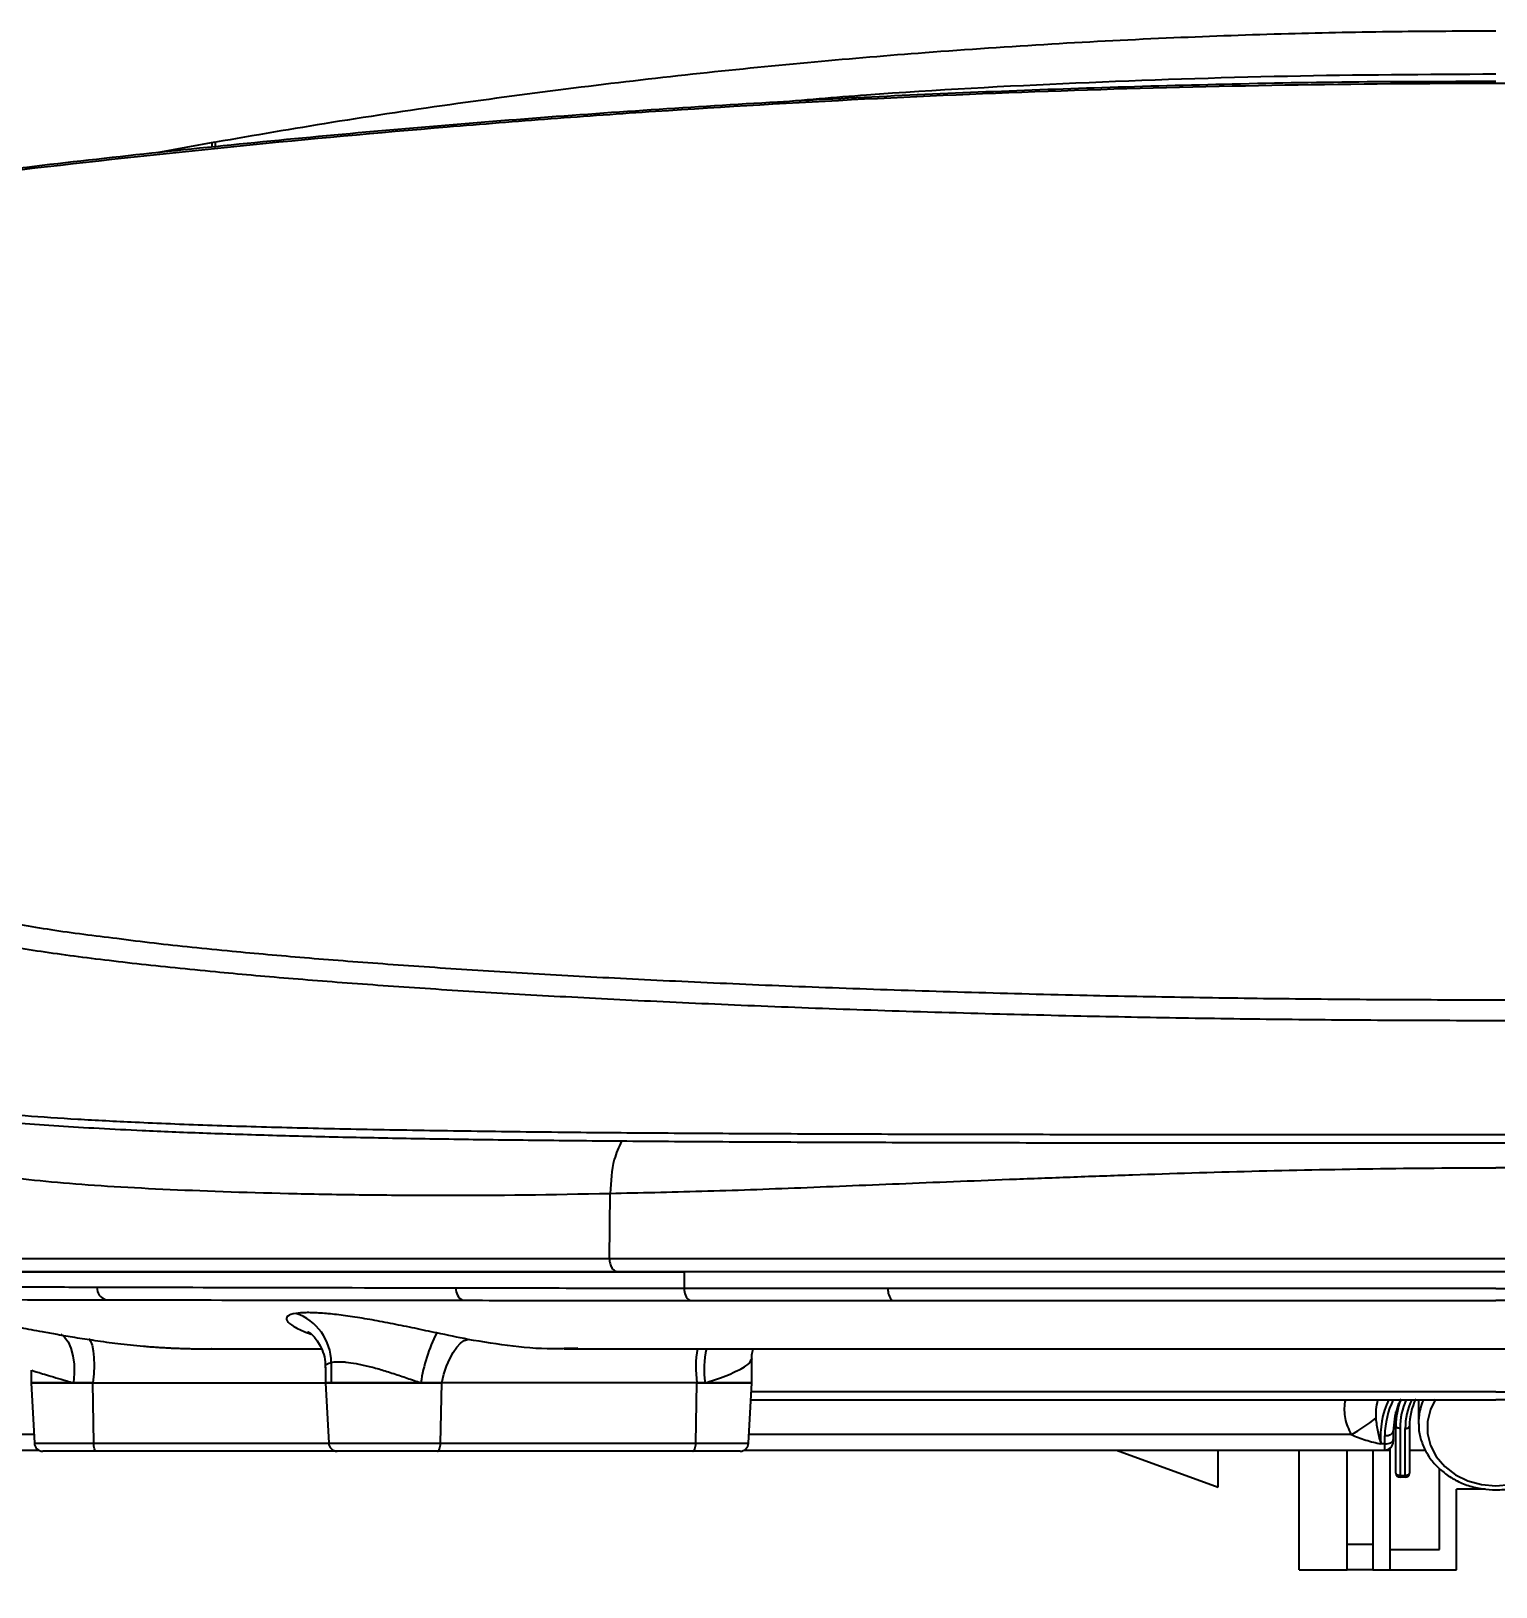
# Model space of a CAD drawing. Header units: millimetres. Extents: x 51 to 1323, y -33 to 865.
# Drawn here: x 876.6 to 1048, y 61.4 to 243.5 of the extents above; entities that cross this region are included whole.
import ezdxf

# ---------------------------------------------------------------- set-up
doc = ezdxf.new("R2010")
doc.units = ezdxf.units.MM
doc.header["$LTSCALE"] = 20
doc.layers.add('____', color=7, linetype='Continuous')
doc.styles.add('style1', font='gbeitc.shx')
doc.styles.add('유형1', font='gbeitc.shx', dxfattribs={"height": 8})
doc.dimstyles.new('ISO-25', dxfattribs={"dimtxt": 2.5, "dimasz": 3, "dimexe": 1.25, "dimexo": 0.5, "dimgap": 1, "dimtad": 3, "dimtoh": 1, "dimdsep": 46, "dimtxsty": '유형1', "dimcen": 2.5, "dimclrd": 5, "dimclre": 5, "dimclrt": 5, "dimadec": 0, "dimazin": 0, "dimtfac": 1, "dimtmove": 0, "dimatfit": 3, "dimfxl": 1, "dimarcsym": 0})

# ---------------------------------------------------------------- blocks, each defined once
blk = doc.blocks.new('*D7')
at = {"layer": '____', "color": 2, "lineweight": -2, "transparency": 16777216}
for p, q in [((848.19, 88.12), (848.19, 23.41)), ((1247.8, 88.92), (1247.8, 23.41)), ((858.19, 25.91), (1237.8, 25.91))]:
    blk.add_line(p, q, dxfattribs=at)
at = {"layer": '____', "color": 2, "transparency": 16777216}
for points in [[(858.19, 27.57), (858.19, 24.24), (848.19, 25.91)], [(1237.8, 27.57), (1237.8, 24.24), (1247.8, 25.91)]]:
    blk.add_solid(points, dxfattribs=at)
at = {"layer": 'Defpoints', "color": 0, "transparency": 16777216}
for p in [(1247.8, 89.92), (848.19, 89.12), (1247.8, 25.91)]:
    blk.add_point(p, dxfattribs=at)
at = {"layer": '____', "color": 2, "transparency": 16777216, "insert": (1047.99, 32.91), "char_height": 12, "attachment_point": 5, "style": 'style1'}
blk.add_mtext('400', dxfattribs=at)
blk = doc.blocks.new('*D8')
at = {"layer": '____', "color": 2, "lineweight": -2, "transparency": 16777216}
for p, q in [((775.68, 118.5), (775.68, -5.75)), ((1247.8, 87.92), (1247.8, -5.75)), ((785.68, -3.25), (1237.8, -3.25))]:
    blk.add_line(p, q, dxfattribs=at)
at = {"layer": '____', "color": 2, "transparency": 16777216}
for points in [[(785.68, -1.59), (785.68, -4.92), (775.68, -3.25)], [(1237.8, -1.59), (1237.8, -4.92), (1247.8, -3.25)]]:
    blk.add_solid(points, dxfattribs=at)
at = {"layer": 'Defpoints', "color": 0, "transparency": 16777216}
for p in [(775.68, 119.5), (1247.8, 88.92), (1247.8, -3.25)]:
    blk.add_point(p, dxfattribs=at)
at = {"layer": '____', "color": 2, "transparency": 16777216, "insert": (1011.74, 3.75), "char_height": 12, "attachment_point": 5, "style": 'style1'}
blk.add_mtext('472', dxfattribs=at)
blk = doc.blocks.new('*D9')
at = {"layer": '____', "color": 2, "lineweight": -2, "transparency": 16777216}
for p, q in [((1251.98, 132.02), (1251.98, -32.62)), ((775.68, 117.5), (775.68, -32.62)), ((1241.98, -30.12), (785.68, -30.12))]:
    blk.add_line(p, q, dxfattribs=at)
at = {"layer": '____', "color": 2, "transparency": 16777216}
for points in [[(785.68, -28.46), (785.68, -31.79), (775.68, -30.12)], [(1241.98, -28.46), (1241.98, -31.79), (1251.98, -30.12)]]:
    blk.add_solid(points, dxfattribs=at)
at = {"layer": 'Defpoints', "color": 0, "transparency": 16777216}
for p in [(1251.98, 133.02), (775.68, 118.5), (775.68, -30.12)]:
    blk.add_point(p, dxfattribs=at)
at = {"layer": '____', "color": 2, "transparency": 16777216, "insert": (1013.83, -23.12), "char_height": 12, "attachment_point": 5, "style": 'style1'}
blk.add_mtext('476', dxfattribs=at)

msp = doc.modelspace()

# ---------------------------------------------------------------- linework, layer by layer
at = {"color": 7, "linetype": 'Continuous', "lineweight": 25}
for p, q in [((898.09, 230.47), (891.31, 229.21)), ((944.25, 99.83), (944.34, 107.47)), ((856.05, 99.83), (944.25, 99.83)), ((944.25, 99.83), (1151.68, 99.83)), ((857.55, 98.3), (953.01, 98.3)), ((945.29, 98.3), (857.55, 98.3)), ((1150.63, 98.3), (945.29, 98.3)), ((953.01, 98.3), (953.01, 96.34)), ((908.94, 91.15), (909.35, 91.01)), ((940.55, 89.35), (938.96, 89.3)), ((911.7, 87.68), (911.7, 85.3)), ((960.9, 85.3), (960.9, 88.02)), ((876.6, 86.77), (876.6, 85.3)), ((911.03, 87.06), (911.03, 85.3)), ((876.6, 85.3), (876.97, 78.25)), ((876.6, 85.3), (881.54, 85.3)), ((883.81, 85.3), (876.6, 85.3)), ((881.54, 85.3), (883.81, 85.3)), ((883.81, 85.3), (911.03, 85.3)), ((883.92, 78.25), (883.81, 85.3)), ((911.03, 85.3), (911.4, 78.25)), ((911.03, 85.3), (911.4, 78.25)), ((924.62, 85.3), (911.03, 85.3)), ((911.03, 85.3), (911.7, 85.3)), ((911.7, 85.3), (922.19, 85.3)), ((922.19, 85.3), (924.62, 85.3)), ((924.49, 78.25), (924.62, 85.3)), ((954.49, 85.3), (924.62, 85.3)), ((954.36, 78.25), (954.49, 85.3)), ((960.9, 85.3), (954.49, 85.3)), ((954.49, 85.3), (955.46, 85.3)), ((955.46, 85.3), (960.9, 85.3)), ((960.53, 78.25), (960.9, 85.3)), ((960.53, 78.25), (960.9, 85.3)), ((1036.61, 82.78), (1036.87, 83.43)), ((1038.91, 83.3), (1038.91, 80.6)), ((1036, 80.43), (1036.26, 80.43)), ((1036.26, 80.63), (1036.02, 80.63)), ((1036.26, 80.73), (1036.03, 80.73)), ((1036.26, 80.26), (1036.26, 81.9)), ((1036.26, 74.74), (1036.26, 80.26)), ((1037.86, 80.23), (1037.86, 74.74)), ((876.91, 79.26), (873.96, 79.26)), ((1031.04, 79.26), (960.58, 79.26)), ((1034.96, 78.14), (1034.96, 79.11)), ((1035.96, 79.64), (1035.96, 78.67)), ((1035.96, 78.67), (1035.96, 78.43)), ((1036.76, 80), (1036.76, 74.47)), ((1037.36, 74.47), (1037.36, 79.96)), ((873.96, 77.43), (877.47, 77.43)), ((876.97, 78.25), (883.92, 78.25)), ((884.19, 77.3), (877.96, 77.3)), ((883.92, 78.25), (911.4, 78.25)), ((912.4, 77.3), (884.19, 77.3)), ((911.4, 78.25), (924.49, 78.25)), ((924.13, 77.3), (912.4, 77.3)), ((954, 77.3), (924.13, 77.3)), ((924.49, 78.25), (954.36, 78.25)), ((959.53, 77.3), (954, 77.3)), ((954.36, 78.25), (960.53, 78.25)), ((960.03, 77.43), (1033.67, 77.43)), ((1003.56, 77.43), (1015.46, 73.1)), ((1015.46, 73.1), (1015.46, 77.43)), ((1024.96, 63.43), (1024.96, 77.43)), ((1030.56, 66.43), (1030.56, 77.43)), ((1033.56, 77.43), (1033.56, 66.43)), ((1033.67, 77.43), (1034.96, 77.43)), ((1034.96, 78.14), (1034.51, 78.14)), ((1034.96, 77.43), (1034.96, 78.14)), ((1034.96, 77.43), (1035.56, 77.43)), ((1035.56, 77.63), (1035.56, 77.43)), ((1035.56, 77.43), (1035.56, 63.43)), ((1039.75, 77.36), (1037.86, 77.36)), ((1041.36, 65.79), (1041.36, 75.29)), ((1036.76, 74.47), (1037.36, 74.47)), ((1036.76, 74.24), (1036.76, 74.47)), ((1037.36, 74.24), (1036.76, 74.24)), ((1037.36, 74.47), (1037.36, 74.24)), ((1046.71, 72.87), (1043.36, 72.87)), ((1043.36, 63.43), (1043.36, 72.87)), ((1030.56, 63.43), (1030.56, 66.43)), ((1030.56, 66.43), (1033.56, 66.43)), ((1033.56, 66.43), (1033.56, 63.43)), ((1035.56, 65.79), (1041.36, 65.79)), ((1024.96, 63.43), (1030.56, 63.43)), ((1033.56, 63.43), (1030.56, 63.43)), ((1033.56, 63.43), (1035.56, 63.43)), ((1035.56, 63.43), (1043.36, 63.43))]:
    msp.add_line(p, q, dxfattribs=at)
at = {"color": 7, "linetype": 'Continuous', "lineweight": 25, "flags": 128}
for points in [[(880.05, 91.02), (880.51, 90.65), (880.93, 90.08), (881.25, 89.34), (881.48, 88.46), (881.61, 87.47), (881.63, 86.4), (881.54, 85.3)], [(883.33, 90.49), (883.54, 90.19), (883.72, 89.7), (883.85, 89.05), (883.93, 88.25), (883.95, 87.34), (883.91, 86.35), (883.81, 85.3)], [(924.62, 85.3), (924.88, 86.3), (925.2, 87.24), (925.57, 88.1), (925.97, 88.86), (926.39, 89.48), (926.83, 89.94), (927.26, 90.25), (927.68, 90.38)], [(1036.59, 82.89), (1036.15, 81.41), (1035.96, 79.64)], [(1040.91, 83.37), (1040.31, 82.18), (1039.96, 80.78), (1039.96, 79.36), (1040.31, 77.96), (1040.99, 76.66), (1041.98, 75.5), (1043.23, 74.55), (1044.69, 73.83), (1046.29, 73.39), (1047.96, 73.24)], [(1047.96, 73.24), (1049.64, 73.39), (1051.24, 73.83), (1052.7, 74.55), (1053.95, 75.5), (1054.94, 76.66), (1055.62, 77.96), (1055.97, 79.36), (1055.97, 80.78), (1055.62, 82.18), (1055.03, 83.34)], [(1036.26, 80.26), (1036.27, 80.21), (1036.3, 80.16), (1036.35, 80.12), (1036.41, 80.08), (1036.49, 80.04), (1036.57, 80.02), (1036.67, 80), (1036.76, 80)], [(1037.36, 79.96), (1037.46, 79.97), (1037.56, 79.98), (1037.64, 80.01), (1037.72, 80.04), (1037.78, 80.08), (1037.83, 80.13), (1037.85, 80.18), (1037.86, 80.23)], [(1034.96, 79.11), (1035.16, 79.12), (1035.35, 79.15), (1035.52, 79.2), (1035.67, 79.27), (1035.8, 79.35), (1035.89, 79.44), (1035.94, 79.54), (1035.96, 79.64)], [(1034.96, 78.14), (1035.16, 78.15), (1035.35, 78.18), (1035.52, 78.23), (1035.67, 78.29), (1035.8, 78.37), (1035.89, 78.47), (1035.94, 78.56), (1035.96, 78.67)], [(884.19, 77.3), (884.14, 77.32), (884.09, 77.37), (884.04, 77.46), (884, 77.57), (883.97, 77.72), (883.94, 77.88), (883.92, 78.06), (883.92, 78.25)], [(924.13, 77.3), (924.2, 77.32), (924.26, 77.37), (924.32, 77.46), (924.38, 77.57), (924.42, 77.72), (924.46, 77.88), (924.48, 78.06), (924.49, 78.25)], [(924.13, 77.3), (924.2, 77.32), (924.26, 77.37), (924.32, 77.46), (924.38, 77.57), (924.42, 77.72), (924.46, 77.88), (924.48, 78.06), (924.49, 78.25)], [(954, 77.3), (954.06, 77.32), (954.13, 77.37), (954.19, 77.46), (954.24, 77.57), (954.29, 77.72), (954.32, 77.88), (954.35, 78.06), (954.36, 78.25)], [(954, 77.3), (954.06, 77.32), (954.13, 77.37), (954.19, 77.46), (954.24, 77.57), (954.29, 77.72), (954.32, 77.88), (954.35, 78.06), (954.36, 78.25)], [(1036.26, 74.74), (1036.27, 74.69), (1036.3, 74.64), (1036.35, 74.59), (1036.41, 74.55), (1036.49, 74.52), (1036.57, 74.49), (1036.67, 74.48), (1036.76, 74.47)], [(1037.36, 74.47), (1037.46, 74.48), (1037.56, 74.49), (1037.64, 74.52), (1037.72, 74.55), (1037.78, 74.59), (1037.83, 74.64), (1037.85, 74.69), (1037.86, 74.74)]]:
    msp.add_lwpolyline(points, dxfattribs=at)
at = {"color": 7, "linetype": 'Continuous', "lineweight": 25}
for centre, radius, start, end in [((885.77, 96.42), 1.48, 178.1769, 251.7521), ((927.81, 96.28), 1.53, 176.3951, 240.18), ((954.61, 96.22), 1.61, 175.8386, 233.0711), ((978.68, 96.18), 1.85, 175.179, 222.4615), ((905.6, 87.65), 6.1, 0.2325, 71.2014), ((940.56, 82.66), 18.56, 152.8355, 171.8132), ((966.35, 87.11), 12, 169.4864, 188.6826), ((965.25, 86.98), 9.93, 166.4704, 189.7629), ((1044.36, 79.1), 9.89, 154.6776, 185.6014), ((1044.6, 79.08), 9.63, 153.7285, 179.7969), ((1045.55, 80.59), 6.64, 155.7866, 180.9648), ((1023.6, 93.47), 16.05, 297.6062, 309.9836), ((1034.96, 78.43), 1, 270, 0), ((877.96, 78.3), 1, 183, 270), ((912.4, 78.3), 1, 183, 270), ((959.53, 78.3), 1, 270, 357), ((1036.76, 74.74), 0.5, 180, 270), ((1037.36, 74.74), 0.5, 270, 0)]:
    msp.add_arc(centre, radius, start, end, dxfattribs=at)
for centre, major_axis, ratio, start_param in [((1047.96, 80.26), (11.7, 0), 0.84805, 2.829341), ((1047.96, 80), (11.2, 0), 0.84805, 2.783166), ((1047.96, 79.96), (10.6, 0), 0.848083, 2.759832), ((1047.96, 80.23), (10.1, 0), 0.848315, 2.758305)]:
    msp.add_ellipse(centre, major_axis=major_axis, ratio=ratio, start_param=start_param, end_param=3.141593, dxfattribs=at)
for points, knots in [([(1047.96, 243.46), (1044.06, 243.45), (1035.97, 243.42), (1023.41, 243.16), (1009.98, 242.69), (995.81, 241.96), (981.8, 241.01), (968.09, 239.86), (954.67, 238.52), (940.76, 236.91), (926.38, 235), (912.11, 232.88), (902.68, 231.25), (898.16, 230.46)], [0, 0, 0, 0, 0.077728, 0.161124, 0.250328, 0.34523, 0.443803, 0.529969, 0.619244, 0.712349, 0.809012, 0.908363, 1, 1, 1, 1]), ([(1047.96, 237.33), (1039.73, 237.33), (1031.51, 237.26), (1015.06, 236.99), (1006.85, 236.78), (982.25, 235.96), (965.91, 235.14), (945.55, 233.78), (941.48, 233.49), (933.36, 232.88), (929.3, 232.56), (917.16, 231.55), (909.1, 230.81), (893.02, 229.2), (885, 228.34), (869.03, 226.48), (861.07, 225.49), (853.15, 224.44)], [0, 0, 0, 0, 0.125, 0.125, 0.25, 0.25, 0.5, 0.5, 0.5625, 0.5625, 0.625, 0.625, 0.75, 0.75, 0.875, 0.875, 1, 1, 1, 1]), ([(1047.96, 237.55), (1042.95, 237.55), (1032.66, 237.56), (1017.29, 237.28), (1002.11, 236.86), (987.46, 236.33), (972.96, 235.67), (958.36, 234.85), (943.55, 233.88), (928.73, 232.76), (913.88, 231.48), (899.04, 230.06), (884.31, 228.5), (869.58, 226.76), (859.29, 225.49), (853.82, 224.75), (853.31, 224.68)], [0, 0, 0, 0, 0.0763167, 0.1565265, 0.2339624, 0.3075817, 0.3801005, 0.4555315, 0.5313349, 0.6075062, 0.6840301, 0.7608891, 0.8380677, 0.9135975, 0.9919309, 1, 1, 1, 1]), ([(963.24, 235.1), (966.93, 235.42), (978.77, 236.43), (998.89, 237.47), (1023.44, 238.33), (1039.83, 238.42), (1047.96, 238.46)], [0, 0, 0, 0, 0.131453, 0.420919, 0.712804, 1, 1, 1, 1]), ([(1242.78, 224.44), (1234.86, 225.49), (1226.9, 226.48), (1210.92, 228.34), (1202.91, 229.2), (1178.79, 231.61), (1162.6, 232.96), (1138.16, 234.59), (1130, 235.07), (1113.66, 235.89), (1105.47, 236.23), (1089.08, 236.78), (1080.87, 236.99), (1064.42, 237.26), (1056.19, 237.33), (1047.96, 237.33)], [0, 0, 0, 0, 0.125, 0.125, 0.25, 0.25, 0.5, 0.5, 0.625, 0.625, 0.75, 0.75, 0.875, 0.875, 1, 1, 1, 1]), ([(897.76, 229.9), (897.76, 230.1), (897.76, 230.41), (897.76, 230.36), (897.76, 230.35)], [0, 0, 0, 0, 0.669622, 1, 1, 1, 1]), ([(898.16, 229.94), (898.16, 229.94), (898.16, 230.27), (898.16, 230.46), (898.16, 230.43), (898.16, 230.42)], [0, 0, 0, 0, 0.001678, 0.680688, 1, 1, 1, 1]), ([(846.67, 223.88), (846.67, 221.18), (846.67, 215.78), (846.66, 208.6), (846.66, 201.99), (846.65, 195.21), (846.64, 188.38), (846.64, 181.67), (846.64, 174.7), (846.62, 167.73), (846.67, 161.02), (846.51, 155.95), (846.9, 152.16), (848.28, 149.41), (850.56, 146.98), (853.86, 144.84), (858.04, 143.03), (863.03, 141.48), (868.68, 140.12), (875.24, 138.9), (881.2, 137.96), (885.31, 137.47), (886.62, 137.31)], [0, 0, 0, 0, 0.0397605, 0.0795699, 0.1194031, 0.1591961, 0.2135662, 0.2679624, 0.3223461, 0.4019506, 0.4815866, 0.5612083, 0.6098715, 0.6586494, 0.7074508, 0.7561993, 0.8048378, 0.8483655, 0.8920475, 0.935789, 0.9795075, 1, 1, 1, 1]), ([(1047.96, 127.67), (1043.86, 127.67), (1035.63, 127.69), (1023.36, 127.79), (1011.24, 127.96), (998.6, 128.2), (985.57, 128.54), (972.3, 128.96), (959.58, 129.45), (947.57, 130), (936.31, 130.59), (925.75, 131.21), (915.84, 131.89), (906.59, 132.6), (897.54, 133.41), (888.8, 134.31), (880.49, 135.33), (873.06, 136.45), (866.5, 137.68), (860.82, 139.04), (855.87, 140.58), (851.73, 142.36), (848.45, 144.42), (846.16, 146.77), (844.83, 149.15), (844.65, 150.92), (844.58, 151.67)], [0, 0, 0, 0, 0.033476, 0.067056, 0.100639, 0.13412, 0.173934, 0.213889, 0.253868, 0.293715, 0.332716, 0.371833, 0.411012, 0.450171, 0.489208, 0.534936, 0.580809, 0.626777, 0.672768, 0.718697, 0.764463, 0.814165, 0.863977, 0.913835, 0.963662, 1, 1, 1, 1]), ([(1251.32, 151.72), (1251.26, 151.06), (1251.12, 149.33), (1249.85, 146.96), (1247.59, 144.53), (1244.3, 142.41), (1240.11, 140.6), (1235.1, 139.04), (1229.42, 137.68), (1222.87, 136.45), (1215.44, 135.33), (1207.13, 134.31), (1198.39, 133.41), (1189.33, 132.6), (1180.09, 131.89), (1170.18, 131.21), (1159.62, 130.59), (1148.36, 130), (1136.35, 129.45), (1123.63, 128.96), (1110.35, 128.54), (1097.33, 128.2), (1084.69, 127.96), (1072.57, 127.79), (1060.3, 127.69), (1052.07, 127.67), (1047.96, 127.67)], [0, 0, 0, 0, 0.031846, 0.082937, 0.134053, 0.185116, 0.236063, 0.281798, 0.327695, 0.373655, 0.419591, 0.465432, 0.511129, 0.550139, 0.589271, 0.628423, 0.667513, 0.706488, 0.746307, 0.786258, 0.826186, 0.865973, 0.899431, 0.93299, 0.966547, 1, 1, 1, 1]), ([(886.62, 137.31), (888.05, 137.12), (892.19, 136.6), (899.53, 135.85), (908.48, 135.05), (917.64, 134.34), (927.45, 133.66), (937.9, 133.03), (949.04, 132.45), (960.89, 131.9), (973.44, 131.41), (986.53, 130.99), (999.37, 130.65), (1011.81, 130.41), (1023.75, 130.24), (1035.82, 130.14), (1043.92, 130.12), (1047.96, 130.12)], [0, 0, 0, 0, 0.043667, 0.125752, 0.195677, 0.265822, 0.336002, 0.406071, 0.475932, 0.547092, 0.618487, 0.68984, 0.760941, 0.820618, 0.880477, 0.94033, 1, 1, 1, 1]), ([(1047.96, 130.12), (1051.96, 130.12), (1059.96, 130.14), (1071.99, 130.24), (1083.97, 130.41), (1096.45, 130.65), (1109.23, 130.98), (1122.27, 131.4), (1134.87, 131.9), (1146.15, 132.41), (1156.09, 132.93), (1164.82, 133.44), (1173.19, 133.98), (1181.18, 134.56), (1188.76, 135.17), (1195.87, 135.8), (1200.12, 136.26), (1202.21, 136.48)], [0, 0, 0, 0, 0.06335, 0.1267, 0.191634, 0.25657, 0.33196, 0.407357, 0.484901, 0.562453, 0.624249, 0.686098, 0.747903, 0.811349, 0.874838, 0.938291, 1, 1, 1, 1]), ([(844.21, 124.84), (844.45, 124.34), (844.94, 123.27), (846.81, 121.9), (849.58, 120.63), (853.31, 119.52), (857.97, 118.55), (863.57, 117.71), (869.6, 117.06), (875.8, 116.55), (881.94, 116.15), (889, 115.78), (897.1, 115.45), (906.38, 115.17), (916.44, 114.95), (927.25, 114.77), (938.35, 114.63), (949.65, 114.54), (961.03, 114.47), (972.93, 114.42), (985.32, 114.39), (998.19, 114.37), (1011.46, 114.35), (1024.99, 114.35), (1037.2, 114.35), (1044.87, 114.35), (1047.96, 114.34)], [0, 0, 0, 0, 0.0454256, 0.094919, 0.1445687, 0.1942845, 0.2439843, 0.2935967, 0.3430652, 0.3802387, 0.4174314, 0.4546017, 0.4976546, 0.5408517, 0.5840711, 0.6272172, 0.6702271, 0.7080917, 0.7460559, 0.7840024, 0.8218426, 0.8598933, 0.8980818, 0.9362607, 0.9742981, 1, 1, 1, 1]), ([(1047.96, 114.34), (1051.06, 114.35), (1058.73, 114.35), (1070.94, 114.35), (1084.47, 114.35), (1097.74, 114.37), (1110.6, 114.39), (1123, 114.42), (1134.9, 114.47), (1146.28, 114.54), (1157.58, 114.63), (1168.68, 114.77), (1179.49, 114.95), (1189.55, 115.17), (1198.82, 115.45), (1206.93, 115.78), (1213.99, 116.15), (1220.13, 116.55), (1226.33, 117.06), (1232.35, 117.71), (1237.96, 118.55), (1242.62, 119.52), (1246.35, 120.63), (1249.12, 121.9), (1251.02, 123.31), (1251.57, 124.42), (1251.84, 124.96)], [0, 0, 0, 0, 0.025605, 0.063499, 0.101534, 0.139579, 0.177487, 0.215184, 0.252988, 0.290809, 0.328531, 0.371379, 0.414363, 0.457419, 0.500454, 0.543345, 0.580375, 0.617428, 0.654461, 0.703743, 0.753169, 0.802682, 0.85221, 0.901673, 0.95098, 1, 1, 1, 1]), ([(1047.96, 113.33), (1044.89, 113.33), (1037.33, 113.33), (1025.32, 113.33), (1011.94, 113.34), (998.7, 113.35), (985.82, 113.37), (973.51, 113.41), (961.71, 113.45), (950.35, 113.52), (939.75, 113.61), (929.96, 113.72), (920.94, 113.86), (912.36, 114.03), (904.24, 114.24), (896.6, 114.49), (890.06, 114.76), (884.49, 115.04), (879.75, 115.33), (875.31, 115.65), (870.14, 116.09), (864.59, 116.69), (859.03, 117.51), (854.46, 118.48), (851.73, 119.18), (850.78, 119.61), (850.77, 119.62)], [0, 0, 0, 0, 0.030011, 0.07386, 0.11771, 0.162887, 0.208067, 0.251877, 0.29569, 0.34049, 0.385293, 0.426749, 0.468244, 0.509708, 0.552349, 0.595022, 0.637669, 0.670248, 0.702827, 0.735572, 0.768317, 0.825626, 0.882984, 0.9403, 0.999238, 1, 1, 1, 1]), ([(1245.31, 119.67), (1245.31, 119.67), (1244.4, 119.25), (1241.73, 118.55), (1237.19, 117.55), (1231.51, 116.71), (1225.86, 116.09), (1220.64, 115.65), (1216.21, 115.33), (1211.46, 115.04), (1205.93, 114.76), (1199.52, 114.5), (1192.1, 114.25), (1184.1, 114.04), (1175.47, 113.87), (1166.23, 113.73), (1156.34, 113.61), (1145.81, 113.52), (1134.56, 113.45), (1122.69, 113.41), (1110.32, 113.37), (1097.61, 113.35), (1084.51, 113.34), (1071.01, 113.33), (1058.74, 113.33), (1051.04, 113.33), (1047.96, 113.33)], [0, 0, 0, 0, 0.000159, 0.057357, 0.116114, 0.174917, 0.233667, 0.266164, 0.298661, 0.331319, 0.363977, 0.405377, 0.446801, 0.488195, 0.530689, 0.573216, 0.615702, 0.659428, 0.703151, 0.747813, 0.79247, 0.836222, 0.879971, 0.925019, 0.970066, 1, 1, 1, 1]), ([(856.29, 113.7), (856.39, 113.46), (856.61, 113.27), (857.27, 112.94), (857.72, 112.79), (859.39, 112.27), (860.96, 111.81), (864.97, 110.83), (867.42, 110.33), (871.06, 109.76), (871.82, 109.65), (873.39, 109.44), (874.2, 109.33), (876.72, 109.04), (878.5, 108.87), (884.13, 108.39), (888.29, 108.14), (897.4, 107.73), (902.35, 107.56), (910.37, 107.38), (913.15, 107.33), (917.46, 107.28), (918.93, 107.27), (921.91, 107.25), (923.42, 107.24), (931.07, 107.24), (937.53, 107.32), (944.34, 107.47)], [0, 0, 0, 0, 0.0625, 0.0625, 0.125, 0.125, 0.25, 0.25, 0.375, 0.375, 0.40625, 0.40625, 0.4375, 0.4375, 0.5, 0.5, 0.625, 0.625, 0.75, 0.75, 0.8125, 0.8125, 0.84375, 0.84375, 0.875, 0.875, 1, 1, 1, 1]), ([(945.65, 113.57), (945.34, 112.87), (944.52, 111.05), (944.41, 108.84), (944.34, 107.47)], [0, 0, 0, 0, 0.379362, 1, 1, 1, 1]), ([(944.34, 107.47), (947.75, 107.54), (951.32, 107.62), (956.92, 107.78), (958.83, 107.84), (962.69, 107.98), (964.66, 108.05), (970.63, 108.3), (974.72, 108.46), (983.12, 108.8), (987.44, 108.97), (994.08, 109.23), (996.32, 109.31), (999.73, 109.44), (1000.87, 109.48), (1003.16, 109.56), (1004.31, 109.6), (1010.07, 109.8), (1014.71, 109.94), (1024.08, 110.19), (1028.8, 110.28), (1038.32, 110.42), (1043.12, 110.46), (1047.96, 110.45)], [0, 0, 0, 0, 0.125, 0.125, 0.1875, 0.1875, 0.25, 0.25, 0.375, 0.375, 0.5, 0.5, 0.5625, 0.5625, 0.59375, 0.59375, 0.625, 0.625, 0.75, 0.75, 0.875, 0.875, 1, 1, 1, 1]), ([(1151.59, 107.47), (1148.18, 107.54), (1144.6, 107.62), (1139.01, 107.78), (1137.1, 107.84), (1133.23, 107.98), (1131.27, 108.05), (1125.3, 108.3), (1121.21, 108.46), (1112.8, 108.8), (1108.49, 108.97), (1101.85, 109.23), (1099.61, 109.31), (1096.2, 109.44), (1095.06, 109.48), (1092.77, 109.56), (1091.62, 109.6), (1085.86, 109.8), (1081.21, 109.94), (1071.85, 110.19), (1067.13, 110.28), (1057.6, 110.42), (1052.8, 110.46), (1047.96, 110.45)], [0, 0, 0, 0, 0.125, 0.125, 0.1875, 0.1875, 0.25, 0.25, 0.375, 0.375, 0.5, 0.5, 0.5625, 0.5625, 0.59375, 0.59375, 0.625, 0.625, 0.75, 0.75, 0.875, 0.875, 1, 1, 1, 1]), ([(944.25, 99.83), (944.25, 99.73), (944.25, 99.63), (944.28, 99.43), (944.3, 99.34), (944.35, 99.15), (944.38, 99.06), (944.46, 98.9), (944.5, 98.82), (944.64, 98.61), (944.76, 98.49), (945.02, 98.34), (945.16, 98.3), (945.29, 98.3)], [0, 0, 0, 0, 0.125, 0.125, 0.25, 0.25, 0.375, 0.375, 0.5, 0.5, 0.75, 0.75, 1, 1, 1, 1]), ([(884.29, 96.46), (881.27, 96.47), (878.51, 96.48), (873.49, 96.49), (871.23, 96.5), (867.22, 96.51), (865.46, 96.52), (862.46, 96.53), (861.21, 96.53), (860.22, 96.53)], [0, 0, 0, 0, 0.25, 0.25, 0.5, 0.5, 0.75, 0.75, 1, 1, 1, 1]), ([(857.31, 95.1), (857.89, 95.01), (859.29, 94.81), (861.18, 94.51), (863.04, 94.2), (864.58, 93.93), (865.85, 93.7), (866.84, 93.5), (867.65, 93.34), (868.18, 93.22), (868.66, 93.1), (869.22, 92.97), (869.9, 92.83), (870.67, 92.67), (871.47, 92.51), (872.25, 92.36), (873.42, 92.13), (875.36, 91.76), (877.58, 91.34), (879.74, 90.95), (881.82, 90.6), (884.22, 90.23), (886.38, 89.94), (888.24, 89.73), (889.39, 89.62), (890.41, 89.53), (891.1, 89.48), (891.76, 89.44), (892.38, 89.4), (892.94, 89.37), (893.67, 89.34), (894.29, 89.32), (894.93, 89.3), (895.58, 89.29), (896.12, 89.28), (896.55, 89.28), (896.81, 89.27), (896.98, 89.27), (897.03, 89.27), (897.07, 89.27), (897.09, 89.27), (897.11, 89.27), (897.13, 89.27), (897.17, 89.27), (897.19, 89.27), (897.2, 89.27), (897.19, 89.27), (897.19, 89.27)], [0, 0, 0, 0, 0.062794, 0.151911, 0.232238, 0.303395, 0.36583, 0.420484, 0.468517, 0.517579, 0.560071, 0.596293, 0.626462, 0.651128, 0.670833, 0.682725, 0.692525, 0.717879, 0.743246, 0.760654, 0.780846, 0.805288, 0.834948, 0.852262, 0.870556, 0.878179, 0.884721, 0.890556, 0.896263, 0.90251, 0.909855, 0.929177, 0.950161, 0.967076, 0.979992, 0.988984, 0.994158, 0.994893, 0.995437, 0.995654, 0.995851, 0.996045, 0.996253, 0.996768, 0.997894, 0.99951, 1, 1, 1, 1]), ([(861.42, 95.06), (862.4, 95.06), (863.64, 95.06), (866.62, 95.05), (868.36, 95.05), (872.34, 95.04), (874.58, 95.03), (879.56, 95.02), (882.31, 95.02), (885.31, 95.01)], [0, 0, 0, 0, 0.25, 0.25, 0.5, 0.5, 0.75, 0.75, 1, 1, 1, 1]), ([(926.29, 96.37), (917.81, 96.39), (910.08, 96.4), (896.08, 96.43), (889.81, 96.45), (884.29, 96.46)], [0, 0, 0, 0, 0.5, 0.5, 1, 1, 1, 1]), ([(885.31, 95.01), (890.79, 95), (897.02, 94.99), (910.93, 94.97), (918.62, 94.96), (927.05, 94.95)], [0, 0, 0, 0, 0.5, 0.5, 1, 1, 1, 1]), ([(953.01, 96.34), (950.63, 96.34), (948.29, 96.34), (943.69, 96.35), (941.42, 96.35), (934.74, 96.36), (930.44, 96.37), (926.29, 96.37)], [0, 0, 0, 0, 0.25, 0.25, 0.5, 0.5, 1, 1, 1, 1]), ([(927.05, 94.95), (931.18, 94.95), (935.46, 94.95), (942.11, 94.94), (944.37, 94.94), (947.8, 94.94), (948.96, 94.94), (951.29, 94.94), (952.46, 94.93), (953.65, 94.93)], [0, 0, 0, 0, 0.5, 0.5, 0.75, 0.75, 0.875, 0.875, 1, 1, 1, 1]), ([(976.84, 96.34), (972.58, 96.34), (968.47, 96.34), (960.52, 96.34), (956.69, 96.34), (953.01, 96.34)], [0, 0, 0, 0, 0.5, 0.5, 1, 1, 1, 1]), ([(953.65, 94.93), (957.31, 94.93), (961.11, 94.93), (969, 94.93), (973.09, 94.93), (977.31, 94.93)], [0, 0, 0, 0, 0.5, 0.5, 1, 1, 1, 1]), ([(1047.96, 96.34), (1041.73, 96.34), (1035.55, 96.34), (1023.29, 96.34), (1017.21, 96.34), (1005.16, 96.34), (999.29, 96.34), (987.84, 96.34), (982.26, 96.34), (976.84, 96.34)], [0, 0, 0, 0, 0.25, 0.25, 0.5, 0.5, 0.75, 0.75, 1, 1, 1, 1]), ([(977.31, 94.93), (982.7, 94.93), (988.24, 94.93), (999.62, 94.93), (1005.45, 94.93), (1017.42, 94.93), (1023.46, 94.93), (1032.59, 94.94), (1035.65, 94.94), (1040.25, 94.94), (1041.79, 94.94), (1044.1, 94.94), (1045.26, 94.94), (1046.61, 94.94), (1047.19, 94.94), (1047.58, 94.94), (1047.77, 94.94), (1047.96, 94.94)], [0, 0, 0, 0, 0.25, 0.25, 0.5, 0.5, 0.75, 0.75, 0.875, 0.875, 0.9375, 0.9375, 0.96875, 0.984375, 0.992188, 0.992188, 1, 1, 1, 1]), ([(1047.96, 96.34), (1054.2, 96.34), (1060.38, 96.34), (1072.64, 96.34), (1078.71, 96.34), (1090.77, 96.34), (1096.64, 96.34), (1108.09, 96.34), (1113.67, 96.34), (1119.09, 96.34)], [0, 0, 0, 0, 0.25, 0.25, 0.5, 0.5, 0.75, 0.75, 1, 1, 1, 1]), ([(1118.61, 94.93), (1113.23, 94.93), (1107.69, 94.93), (1096.31, 94.93), (1090.48, 94.93), (1078.51, 94.93), (1072.47, 94.93), (1063.34, 94.94), (1060.28, 94.94), (1055.68, 94.94), (1054.14, 94.94), (1051.83, 94.94), (1050.67, 94.94), (1049.32, 94.94), (1048.74, 94.94), (1048.35, 94.94), (1048.16, 94.94), (1047.96, 94.94)], [0, 0, 0, 0, 0.25, 0.25, 0.5, 0.5, 0.75, 0.75, 0.875, 0.875, 0.9375, 0.9375, 0.96875, 0.984375, 0.992187, 0.992187, 1, 1, 1, 1]), ([(907.57, 93.42), (907.1, 93.35), (906.79, 93.24), (906.58, 93.06), (906.54, 93.03), (906.49, 92.95), (906.48, 92.9), (906.46, 92.77), (906.49, 92.67), (906.61, 92.47), (906.7, 92.36), (906.96, 92.13), (907.13, 92.01), (907.74, 91.65), (908.27, 91.4), (908.94, 91.15)], [0, 0, 0, 0, 0.25, 0.25, 0.3125, 0.3125, 0.375, 0.375, 0.5, 0.5, 0.625, 0.625, 0.75, 0.75, 1, 1, 1, 1]), ([(924.05, 91.13), (923.62, 91.22), (923.19, 91.31), (922.33, 91.49), (921.9, 91.59), (920.63, 91.85), (919.78, 92.02), (918.53, 92.27), (918.12, 92.35), (917.29, 92.51), (916.89, 92.58), (915.7, 92.79), (914.93, 92.92), (913.46, 93.14), (912.74, 93.23), (911.42, 93.38), (910.81, 93.43), (909.97, 93.48), (909.7, 93.49), (909.19, 93.51), (908.94, 93.51), (908.27, 93.5), (907.89, 93.47), (907.57, 93.42)], [0, 0, 0, 0, 0.0625, 0.0625, 0.125, 0.125, 0.25, 0.25, 0.3125, 0.3125, 0.375, 0.375, 0.5, 0.5, 0.625, 0.625, 0.75, 0.75, 0.8125, 0.8125, 0.875, 0.875, 1, 1, 1, 1]), ([(909.01, 91.28), (909.01, 91.28), (908.98, 91.3), (909.1, 91.23), (909.39, 91), (909.84, 90.54), (910.33, 89.84), (910.76, 88.89), (911.02, 87.92), (911, 87.29), (911, 87.06)], [0, 0, 0, 0, 0.0079982, 0.1574413, 0.2965876, 0.4339349, 0.5785618, 0.7365443, 0.9045422, 1, 1, 1, 1]), ([(897.12, 89.27), (897.12, 89.27), (897.12, 89.27), (897.14, 89.27), (897.2, 89.27), (897.36, 89.27), (897.64, 89.27), (898.06, 89.27), (898.45, 89.27), (898.63, 89.27)], [0, 0, 0, 0, 0.007827, 0.036156, 0.12679, 0.262365, 0.483498, 0.767024, 1, 1, 1, 1]), ([(897.71, 89.28), (897.71, 89.28), (897.66, 89.27), (897.84, 89.27), (898.5, 89.27), (900.02, 89.27), (902.79, 89.27), (906.21, 89.27), (909.17, 89.27), (910.56, 89.27)], [0, 0, 0, 0, 0.0055457, 0.0883964, 0.1831308, 0.3986623, 0.6097646, 0.8162614, 1, 1, 1, 1]), ([(938.96, 89.3), (938.74, 89.29), (936.72, 89.22), (932.94, 89.49), (929.44, 90.08), (927.68, 90.38)], [0, 0, 0, 0, 0.057845, 0.527015, 1, 1, 1, 1]), ([(938.96, 89.27), (940.41, 89.27), (943.4, 89.27), (948.34, 89.27), (953.74, 89.27), (959.65, 89.27), (966.03, 89.27), (973.24, 89.27), (981.36, 89.27), (990.41, 89.27), (1000.38, 89.27), (1010.27, 89.27), (1019.84, 89.27), (1028.9, 89.27), (1038.32, 89.27), (1044.73, 89.27), (1047.96, 89.27)], [0, 0, 0, 0, 0.057453, 0.118802, 0.183001, 0.250044, 0.319942, 0.393084, 0.469665, 0.549721, 0.633224, 0.720097, 0.787428, 0.856563, 0.927438, 1, 1, 1, 1]), ([(960.93, 88.02), (960.92, 88.21), (960.89, 88.63), (961, 89.04), (961.06, 89.27)], [0, 0, 0, 0, 0.438873, 1, 1, 1, 1]), ([(1047.96, 89.27), (1050.95, 89.27), (1056.82, 89.27), (1065.43, 89.27), (1073.65, 89.27), (1081.45, 89.27), (1088.79, 89.27), (1096.72, 89.27), (1105.02, 89.27), (1113.39, 89.27), (1120.74, 89.27), (1127.4, 89.27), (1133.3, 89.27), (1138.71, 89.27), (1143.58, 89.27), (1148.13, 89.27), (1152.5, 89.27), (1155.45, 89.27), (1156.89, 89.27), (1156.97, 89.27)], [0, 0, 0, 0, 0.066897, 0.131603, 0.194079, 0.254286, 0.312187, 0.367769, 0.446753, 0.520465, 0.588928, 0.652219, 0.718328, 0.778222, 0.832778, 0.886918, 0.941508, 0.996545, 1, 1, 1, 1]), ([(911.08, 87.06), (911.06, 87.09), (910.89, 87.42), (911.31, 87.56), (911.7, 87.68)], [0, 0, 0, 0, 0.093389, 1, 1, 1, 1]), ([(911.7, 87.68), (911.9, 87.73), (912.15, 87.76), (912.58, 87.77), (912.74, 87.77), (913.07, 87.75), (913.24, 87.74), (913.79, 87.69), (914.18, 87.63), (914.82, 87.51), (915.05, 87.47), (915.5, 87.37), (915.74, 87.32), (916.45, 87.14), (916.94, 87.01), (917.95, 86.71), (918.48, 86.55), (919.53, 86.21), (920.06, 86.03), (921.12, 85.67), (921.66, 85.48), (922.19, 85.3)], [0, 0, 0, 0, 0.125, 0.125, 0.1875, 0.1875, 0.25, 0.25, 0.375, 0.375, 0.4375, 0.4375, 0.5, 0.5, 0.625, 0.625, 0.75, 0.75, 0.875, 0.875, 1, 1, 1, 1]), ([(955.46, 85.3), (955.83, 85.42), (957.19, 85.84), (959.09, 86.61), (960.64, 87.48), (960.78, 87.85), (960.85, 88.02)], [0, 0, 0, 0, 0.117969, 0.428861, 0.732247, 1, 1, 1, 1]), ([(876.68, 86.77), (876.72, 86.75), (876.79, 86.71), (878.26, 86.26), (880.07, 85.72), (881.28, 85.37), (881.54, 85.3)], [0, 0, 0, 0, 0.255325, 0.579932, 0.910927, 1, 1, 1, 1]), ([(1047.96, 84.25), (1047.38, 84.25), (1044.34, 84.25), (1038.85, 84.25), (1031.6, 84.25), (1024.55, 84.25), (1017.79, 84.25), (1011.4, 84.25), (1004.98, 84.25), (998.77, 84.25), (992.77, 84.25), (987.27, 84.25), (980.84, 84.25), (973.67, 84.25), (966.58, 84.25), (962.66, 84.25), (960.84, 84.25)], [0, 0, 0, 0, 0.013793, 0.071601, 0.129585, 0.18739, 0.245285, 0.303365, 0.361253, 0.433673, 0.506368, 0.579352, 0.652168, 0.773437, 0.894837, 1, 1, 1, 1]), ([(1047.96, 84.25), (1048.55, 84.25), (1051.59, 84.25), (1057.08, 84.25), (1064.33, 84.25), (1071.38, 84.25), (1078.14, 84.25), (1084.53, 84.25), (1090.95, 84.25), (1097.16, 84.25), (1103.16, 84.25), (1108.66, 84.25), (1115.09, 84.25), (1122.26, 84.25), (1129.35, 84.25), (1133.27, 84.25), (1135.09, 84.25)], [0, 0, 0, 0, 0.013793, 0.071601, 0.129585, 0.18739, 0.245285, 0.303365, 0.361253, 0.433673, 0.506368, 0.579352, 0.652168, 0.773437, 0.894837, 1, 1, 1, 1]), ([(960.79, 83.3), (960.83, 83.3), (962.69, 83.3), (967.28, 83.3), (974.5, 83.3), (981.67, 83.3), (988.05, 83.3), (993.51, 83.3), (999.46, 83.3), (1005.61, 83.3), (1011.95, 83.3), (1018.24, 83.3), (1025.07, 83.3), (1032.4, 83.3), (1040.13, 83.3), (1045.36, 83.3), (1047.96, 83.3)], [0, 0, 0, 0, 0.0024, 0.122051, 0.241824, 0.361467, 0.433074, 0.504847, 0.576333, 0.647548, 0.704018, 0.760675, 0.817151, 0.878026, 0.939122, 1, 1, 1, 1]), ([(1031.04, 79.26), (1030.77, 79.86), (1030.24, 81.07), (1030.23, 82.5), (1030.38, 83.22), (1030.39, 83.3)], [0, 0, 0, 0, 0.471878, 0.94002, 1, 1, 1, 1]), ([(1034.15, 83.3), (1034.14, 83.29), (1034.03, 82.93), (1033.89, 82.22), (1033.91, 81.52), (1033.91, 81.18)], [0, 0, 0, 0, 0.017493, 0.525812, 1, 1, 1, 1]), ([(1135.14, 83.3), (1135.1, 83.3), (1133.24, 83.3), (1128.65, 83.3), (1121.43, 83.3), (1114.26, 83.3), (1107.87, 83.3), (1102.42, 83.3), (1096.47, 83.3), (1090.31, 83.3), (1083.98, 83.3), (1077.69, 83.3), (1070.85, 83.3), (1063.53, 83.3), (1055.8, 83.3), (1050.57, 83.3), (1047.96, 83.3)], [0, 0, 0, 0, 0.0024, 0.122051, 0.241824, 0.361467, 0.433074, 0.504847, 0.576333, 0.647548, 0.704018, 0.760675, 0.817151, 0.878026, 0.939122, 1, 1, 1, 1]), ([(1033.91, 81.18), (1033.94, 80.9), (1033.97, 80.64), (1034.05, 80.11), (1034.09, 79.86), (1034.24, 79.1), (1034.37, 78.61), (1034.51, 78.14)], [0, 0, 0, 0, 0.25, 0.25, 0.5, 0.5, 1, 1, 1, 1]), ([(1038.95, 80.48), (1038.95, 80.28), (1038.93, 79.6), (1039.22, 78.44), (1039.82, 77.07), (1040.72, 75.83), (1041.87, 74.75), (1043.23, 73.87), (1044.75, 73.23), (1046.35, 72.84), (1047.44, 72.8), (1047.96, 72.77)], [0, 0, 0, 0, 0.0478308, 0.1667523, 0.2856389, 0.404907, 0.5247902, 0.6453068, 0.7663384, 0.8877332, 1, 1, 1, 1]), ([(1047.96, 72.77), (1048.27, 72.78), (1049.15, 72.8), (1050.57, 73.06), (1052.15, 73.61), (1053.6, 74.41), (1054.84, 75.44), (1055.84, 76.65), (1056.55, 78), (1056.96, 79.34), (1056.98, 80.22), (1056.99, 80.6)], [0, 0, 0, 0, 0.0654729, 0.1859979, 0.3067452, 0.4275176, 0.5481735, 0.6684939, 0.7882249, 0.9071889, 1, 1, 1, 1]), ([(1031.04, 79.26), (1031.31, 79.12), (1031.6, 79.01), (1032.17, 78.79), (1032.46, 78.69), (1033.33, 78.42), (1033.92, 78.27), (1034.51, 78.14)], [0, 0, 0, 0, 0.25, 0.25, 0.5, 0.5, 1, 1, 1, 1])]:
    msp.add_open_spline(points, degree=3, knots=knots, dxfattribs=at)
for points in [[(944.34, 107.47), (944.34, 107.47), (944.34, 107.47), (944.34, 107.47)], [(927.68, 90.38), (926.51, 90.61), (925.3, 90.87), (924.05, 91.13)]]:
    msp.add_open_spline(points, degree=3, dxfattribs=at)

# ---------------------------------------------------------------- dimensions: what is measured, and where the dimension line sits
at = {"layer": '____', "color": 2}
for base, p1, p2, picture, middle in [((775.68, -30.12), (1251.98, 133.02), (775.68, 118.5), '*D9', (1013.83, -23.12)), ((1247.8, -3.25), (775.68, 119.5), (1247.8, 88.92), '*D8', (1011.74, 3.75)), ((1247.8, 25.91), (848.19, 89.12), (1247.8, 89.92), '*D7', (1047.99, 32.91))]:
    dim = msp.add_linear_dim(base=base, p1=p1, p2=p2, dimstyle='ISO-25', override={"dimtxt": 12, "dimasz": 10, "dimexe": 2.5, "dimexo": 1, "dimtoh": 0, "dimdec": 0, "dimtxsty": 'style1', "dimcen": -1, "dimclrd": 2, "dimclre": 2, "dimclrt": 2, "dimtdec": 0}, dxfattribs=at)
    dim.commit()
    dim.dimension.update_dxf_attribs({"geometry": picture, "text_midpoint": middle})

doc.saveas('drawing.dxf')
